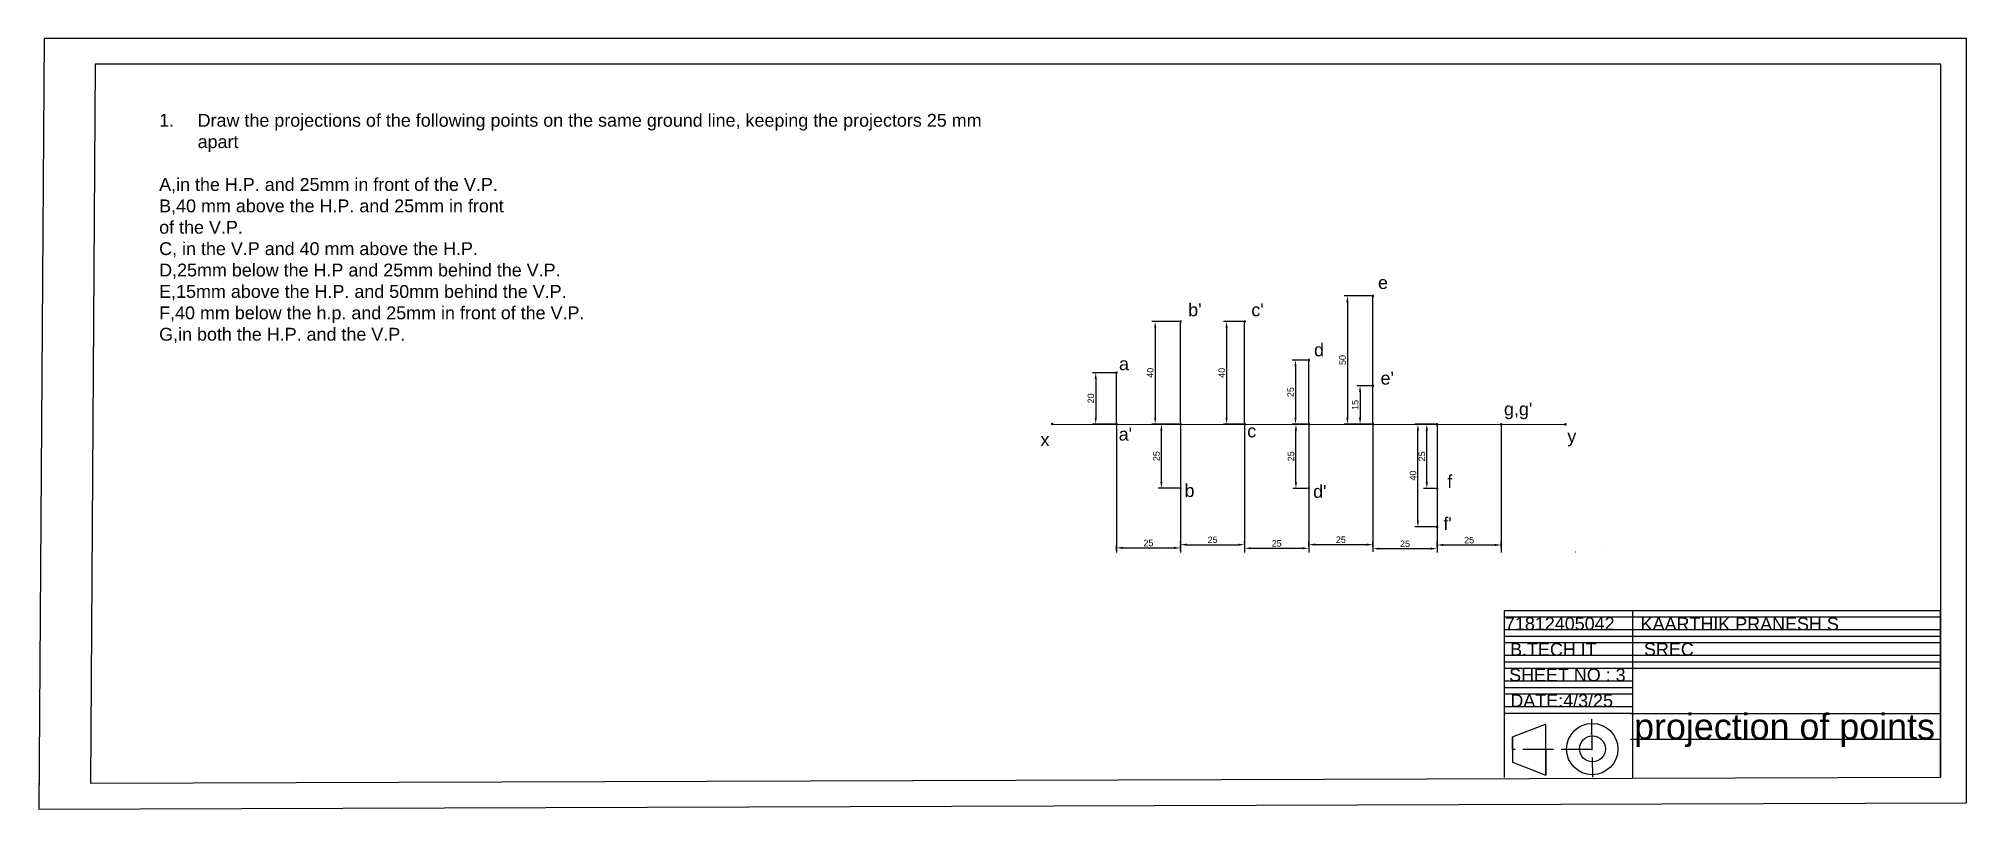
# Model space of a CAD drawing. Header units: millimetres. Extents: x 0 to 751, y 0 to 300.
import ezdxf

# ---------------------------------------------------------------- set-up
doc = ezdxf.new("R2010")
doc.units = ezdxf.units.MM
doc.linetypes.add('ACAD_ISO02W100', pattern=[15, 12, -3])
doc.linetypes.add('ACAD_ISO07W100', pattern=[3, 0, -3])
doc.styles.get("Standard").update_dxf_attribs({"font": 'arial.ttf'})
doc.dimstyles.new('ISO-25', dxfattribs={"dimtxt": 2.5, "dimasz": 2.5, "dimexe": 1.25, "dimexo": 0.625, "dimtad": 1, "dimtxsty": 'Standard', "dimcen": 2.5, "dimadec": 0, "dimazin": 0, "dimtfac": 1, "dimtmove": 0, "dimatfit": 3, "dimfxl": 1, "dimarcsym": 0})

# ---------------------------------------------------------------- blocks, each defined once
blk = doc.blocks.new('*D1')
at = {"color": 0, "lineweight": -2, "transparency": 16777216}
for p, q in [((419.41, 169.98), (410.74, 169.98)), ((411.99, 167.48), (411.99, 152.48)), ((419.41, 149.98), (410.74, 149.98))]:
    blk.add_line(p, q, dxfattribs=at)
at = {"color": 0, "transparency": 16777216}
for points in [[(411.58, 167.48), (412.41, 167.48), (411.99, 169.98)], [(411.58, 152.48), (412.41, 152.48), (411.99, 149.98)]]:
    blk.add_solid(points, dxfattribs=at)
at = {"layer": 'Defpoints', "color": 0, "transparency": 16777216}
for p in [(420.03, 169.98), (411.99, 149.98), (420.03, 149.98)]:
    blk.add_point(p, dxfattribs=at)
at = {"color": 0, "transparency": 16777216, "insert": (410.09, 159.98), "char_height": 2.5, "attachment_point": 5, "rotation": 90}
blk.add_mtext('20', dxfattribs=at)
blk = doc.blocks.new('*D2')
at = {"color": 0, "lineweight": -2, "transparency": 16777216}
for p, q in [((444.41, 189.97), (433.92, 189.97)), ((435.17, 187.47), (435.17, 152.47)), ((444.41, 149.97), (433.92, 149.97))]:
    blk.add_line(p, q, dxfattribs=at)
at = {"color": 0, "transparency": 16777216}
for points in [[(434.75, 187.47), (435.58, 187.47), (435.17, 189.97)], [(434.75, 152.47), (435.58, 152.47), (435.17, 149.97)]]:
    blk.add_solid(points, dxfattribs=at)
at = {"layer": 'Defpoints', "color": 0, "transparency": 16777216}
for p in [(445.03, 189.97), (435.17, 149.97), (445.03, 149.97)]:
    blk.add_point(p, dxfattribs=at)
at = {"color": 0, "transparency": 16777216, "insert": (433.26, 169.97), "char_height": 2.5, "attachment_point": 5, "rotation": 90}
blk.add_mtext('40', dxfattribs=at)
blk = doc.blocks.new('*D3')
at = {"color": 0, "lineweight": -2, "transparency": 16777216}
for p, q in [((444.41, 149.97), (436.32, 149.97)), ((437.57, 127.47), (437.57, 147.47)), ((444.41, 124.97), (436.32, 124.97))]:
    blk.add_line(p, q, dxfattribs=at)
at = {"color": 0, "transparency": 16777216}
for points in [[(437.16, 147.47), (437.99, 147.47), (437.57, 149.97)], [(437.16, 127.47), (437.99, 127.47), (437.57, 124.97)]]:
    blk.add_solid(points, dxfattribs=at)
at = {"layer": 'Defpoints', "color": 0, "transparency": 16777216}
for p in [(437.57, 149.97), (445.03, 149.97), (445.03, 124.97)]:
    blk.add_point(p, dxfattribs=at)
at = {"color": 0, "transparency": 16777216, "insert": (435.67, 137.47), "char_height": 2.5, "attachment_point": 5, "rotation": 90}
blk.add_mtext('25', dxfattribs=at)
blk = doc.blocks.new('*D4')
at = {"color": 0, "lineweight": -2, "transparency": 16777216}
for p, q in [((469.41, 189.95), (461.75, 189.95)), ((463, 187.45), (463, 152.45)), ((469.41, 149.95), (461.75, 149.95))]:
    blk.add_line(p, q, dxfattribs=at)
at = {"color": 0, "transparency": 16777216}
for points in [[(462.58, 187.45), (463.41, 187.45), (463, 189.95)], [(462.58, 152.45), (463.41, 152.45), (463, 149.95)]]:
    blk.add_solid(points, dxfattribs=at)
at = {"layer": 'Defpoints', "color": 0, "transparency": 16777216}
for p in [(470.03, 189.95), (463, 149.95), (470.03, 149.95)]:
    blk.add_point(p, dxfattribs=at)
at = {"color": 0, "transparency": 16777216, "insert": (461.09, 169.95), "char_height": 2.5, "attachment_point": 5, "rotation": 90}
blk.add_mtext('40', dxfattribs=at)
blk = doc.blocks.new('*D5')
at = {"color": 0, "lineweight": -2, "transparency": 16777216}
for p, q in [((494.41, 174.93), (488.6, 174.93)), ((489.85, 172.43), (489.85, 152.43)), ((494.39, 149.93), (488.6, 149.93))]:
    blk.add_line(p, q, dxfattribs=at)
at = {"color": 0, "transparency": 16777216}
for points in [[(489.43, 172.43), (490.26, 172.43), (489.85, 174.93)], [(489.43, 152.43), (490.26, 152.43), (489.85, 149.93)]]:
    blk.add_solid(points, dxfattribs=at)
at = {"layer": 'Defpoints', "color": 0, "transparency": 16777216}
for p in [(495.03, 174.93), (489.85, 149.93), (495.02, 149.93)]:
    blk.add_point(p, dxfattribs=at)
at = {"color": 0, "transparency": 16777216, "insert": (487.95, 162.43), "char_height": 2.5, "attachment_point": 5, "rotation": 90}
blk.add_mtext('25', dxfattribs=at)
blk = doc.blocks.new('*D6')
at = {"color": 0, "lineweight": -2, "transparency": 16777216}
for p, q in [((494.39, 149.93), (488.77, 149.93)), ((490.02, 127.43), (490.02, 147.43)), ((494.41, 124.93), (488.77, 124.93))]:
    blk.add_line(p, q, dxfattribs=at)
at = {"color": 0, "transparency": 16777216}
for points in [[(489.6, 147.43), (490.43, 147.43), (490.02, 149.93)], [(489.6, 127.43), (490.43, 127.43), (490.02, 124.93)]]:
    blk.add_solid(points, dxfattribs=at)
at = {"layer": 'Defpoints', "color": 0, "transparency": 16777216}
for p in [(490.02, 149.93), (495.02, 149.93), (495.03, 124.93)]:
    blk.add_point(p, dxfattribs=at)
at = {"color": 0, "transparency": 16777216, "insert": (488.11, 137.43), "char_height": 2.5, "attachment_point": 5, "rotation": 90}
blk.add_mtext('25', dxfattribs=at)
blk = doc.blocks.new('*D7')
at = {"color": 0, "lineweight": -2, "transparency": 16777216}
for p, q in [((519.41, 199.92), (508.84, 199.92)), ((510.09, 197.42), (510.09, 152.42)), ((519.41, 149.92), (508.84, 149.92))]:
    blk.add_line(p, q, dxfattribs=at)
at = {"color": 0, "transparency": 16777216}
for points in [[(509.68, 197.42), (510.51, 197.42), (510.09, 199.92)], [(509.68, 152.42), (510.51, 152.42), (510.09, 149.92)]]:
    blk.add_solid(points, dxfattribs=at)
at = {"layer": 'Defpoints', "color": 0, "transparency": 16777216}
for p in [(520.03, 199.92), (510.09, 149.92), (520.03, 149.92)]:
    blk.add_point(p, dxfattribs=at)
at = {"color": 0, "transparency": 16777216, "insert": (508.19, 174.92), "char_height": 2.5, "attachment_point": 5, "rotation": 90}
blk.add_mtext('50', dxfattribs=at)
blk = doc.blocks.new('*D8')
at = {"color": 0, "lineweight": -2, "transparency": 16777216}
for p, q in [((519.41, 164.92), (513.77, 164.92)), ((515.02, 162.42), (515.02, 152.42)), ((519.4, 149.92), (513.77, 149.92))]:
    blk.add_line(p, q, dxfattribs=at)
at = {"color": 0, "transparency": 16777216}
for points in [[(514.6, 162.42), (515.44, 162.42), (515.02, 164.92)], [(514.6, 152.42), (515.44, 152.42), (515.02, 149.92)]]:
    blk.add_solid(points, dxfattribs=at)
at = {"layer": 'Defpoints', "color": 0, "transparency": 16777216}
for p in [(520.03, 164.92), (515.02, 149.92), (520.02, 149.92)]:
    blk.add_point(p, dxfattribs=at)
at = {"color": 0, "transparency": 16777216, "insert": (513.12, 157.42), "char_height": 2.5, "attachment_point": 5, "rotation": 90}
blk.add_mtext('15', dxfattribs=at)
blk = doc.blocks.new('*D9')
at = {"color": 0, "lineweight": -2, "transparency": 16777216}
for p, q in [((544.43, 149.9), (536.31, 149.9)), ((537.56, 112.4), (537.56, 147.4)), ((544.41, 109.9), (536.31, 109.9))]:
    blk.add_line(p, q, dxfattribs=at)
at = {"color": 0, "transparency": 16777216}
for points in [[(537.14, 147.4), (537.98, 147.4), (537.56, 149.9)], [(537.14, 112.4), (537.98, 112.4), (537.56, 109.9)]]:
    blk.add_solid(points, dxfattribs=at)
at = {"layer": 'Defpoints', "color": 0, "transparency": 16777216}
for p in [(537.56, 149.9), (545.06, 149.9), (545.03, 109.9)]:
    blk.add_point(p, dxfattribs=at)
at = {"color": 0, "transparency": 16777216, "insert": (535.66, 129.9), "char_height": 2.5, "attachment_point": 5, "rotation": 90}
blk.add_mtext('40', dxfattribs=at)
blk = doc.blocks.new('*D10')
at = {"color": 0, "lineweight": -2, "transparency": 16777216}
for p, q in [((544.41, 149.9), (539.78, 149.9)), ((541.03, 127.4), (541.03, 147.4)), ((544.41, 124.9), (539.78, 124.9))]:
    blk.add_line(p, q, dxfattribs=at)
at = {"color": 0, "transparency": 16777216}
for points in [[(540.61, 147.4), (541.45, 147.4), (541.03, 149.9)], [(540.61, 127.4), (541.45, 127.4), (541.03, 124.9)]]:
    blk.add_solid(points, dxfattribs=at)
at = {"layer": 'Defpoints', "color": 0, "transparency": 16777216}
for p in [(541.03, 149.9), (545.03, 149.9), (545.03, 124.9)]:
    blk.add_point(p, dxfattribs=at)
at = {"color": 0, "transparency": 16777216, "insert": (539.13, 137.4), "char_height": 2.5, "attachment_point": 5, "rotation": 90}
blk.add_mtext('25', dxfattribs=at)
blk = doc.blocks.new('*D11')
at = {"color": 0, "lineweight": -2, "transparency": 16777216}
for p, q in [((420.03, 100.61), (420.03, 102.98)), ((422.53, 101.73), (442.53, 101.73)), ((445.03, 100.61), (445.03, 102.98))]:
    blk.add_line(p, q, dxfattribs=at)
at = {"color": 0, "transparency": 16777216}
for points in [[(422.53, 102.15), (422.53, 101.32), (420.03, 101.73)], [(442.53, 102.15), (442.53, 101.32), (445.03, 101.73)]]:
    blk.add_solid(points, dxfattribs=at)
at = {"layer": 'Defpoints', "color": 0, "transparency": 16777216}
for p in [(420.03, 99.98), (445.03, 101.73), (445.03, 99.98)]:
    blk.add_point(p, dxfattribs=at)
at = {"color": 0, "transparency": 16777216, "insert": (432.53, 103.63), "char_height": 2.5, "attachment_point": 5}
blk.add_mtext('25', dxfattribs=at)
blk = doc.blocks.new('*D12')
at = {"color": 0, "lineweight": -2, "transparency": 16777216}
for p, q in [((445.03, 103.61), (445.03, 104.23)), ((447.53, 102.98), (467.53, 102.98)), ((470.03, 103.61), (470.03, 104.23))]:
    blk.add_line(p, q, dxfattribs=at)
at = {"color": 0, "transparency": 16777216}
for points in [[(447.53, 103.4), (447.53, 102.57), (445.03, 102.98)], [(467.53, 103.4), (467.53, 102.57), (470.03, 102.98)]]:
    blk.add_solid(points, dxfattribs=at)
at = {"layer": 'Defpoints', "color": 0, "transparency": 16777216}
for p in [(445.03, 102.98), (470.03, 102.98), (470.03, 102.98)]:
    blk.add_point(p, dxfattribs=at)
at = {"color": 0, "transparency": 16777216, "insert": (457.53, 104.88), "char_height": 2.5, "attachment_point": 5}
blk.add_mtext('25', dxfattribs=at)
blk = doc.blocks.new('*D13')
at = {"color": 0, "lineweight": -2, "transparency": 16777216}
for p, q in [((470.03, 102.36), (470.03, 100.34)), ((472.53, 101.59), (492.53, 101.59)), ((495.03, 102.36), (495.03, 100.34))]:
    blk.add_line(p, q, dxfattribs=at)
at = {"color": 0, "transparency": 16777216}
for points in [[(472.53, 102.01), (472.53, 101.17), (470.03, 101.59)], [(492.53, 102.01), (492.53, 101.17), (495.03, 101.59)]]:
    blk.add_solid(points, dxfattribs=at)
at = {"layer": 'Defpoints', "color": 0, "transparency": 16777216}
for p in [(470.03, 102.98), (495.03, 102.98), (495.03, 101.59)]:
    blk.add_point(p, dxfattribs=at)
at = {"color": 0, "transparency": 16777216, "insert": (482.53, 103.49), "char_height": 2.5, "attachment_point": 5}
blk.add_mtext('25', dxfattribs=at)
blk = doc.blocks.new('*D14')
at = {"color": 0, "lineweight": -2, "transparency": 16777216}
for p, q in [((495.03, 102.21), (495.03, 104.27)), ((497.53, 103.02), (517.54, 103.02)), ((520.04, 102.21), (520.04, 104.27))]:
    blk.add_line(p, q, dxfattribs=at)
at = {"color": 0, "transparency": 16777216}
for points in [[(497.53, 103.44), (497.53, 102.6), (495.03, 103.02)], [(517.54, 103.44), (517.54, 102.6), (520.04, 103.02)]]:
    blk.add_solid(points, dxfattribs=at)
at = {"layer": 'Defpoints', "color": 0, "transparency": 16777216}
for p in [(495.03, 101.59), (520.04, 103.02), (520.04, 101.59)]:
    blk.add_point(p, dxfattribs=at)
at = {"color": 0, "transparency": 16777216, "insert": (507.53, 104.92), "char_height": 2.5, "attachment_point": 5}
blk.add_mtext('25', dxfattribs=at)
blk = doc.blocks.new('*D15')
at = {"color": 0, "lineweight": -2, "transparency": 16777216}
for p, q in [((520.04, 102.39), (520.04, 100.19)), ((522.54, 101.44), (542.53, 101.44)), ((545.03, 102.39), (545.03, 100.19))]:
    blk.add_line(p, q, dxfattribs=at)
at = {"color": 0, "transparency": 16777216}
for points in [[(522.54, 101.86), (522.54, 101.03), (520.04, 101.44)], [(542.53, 101.86), (542.53, 101.03), (545.03, 101.44)]]:
    blk.add_solid(points, dxfattribs=at)
at = {"layer": 'Defpoints', "color": 0, "transparency": 16777216}
for p in [(520.04, 103.02), (545.03, 103.02), (545.03, 101.44)]:
    blk.add_point(p, dxfattribs=at)
at = {"color": 0, "transparency": 16777216, "insert": (532.53, 103.34), "char_height": 2.5, "attachment_point": 5}
blk.add_mtext('25', dxfattribs=at)
blk = doc.blocks.new('*D16')
at = {"color": 0, "lineweight": -2, "transparency": 16777216}
for p, q in [((545.03, 102.07), (545.03, 104.12)), ((547.53, 102.87), (567.53, 102.87)), ((570.03, 102.07), (570.03, 104.12))]:
    blk.add_line(p, q, dxfattribs=at)
at = {"color": 0, "transparency": 16777216}
for points in [[(547.53, 103.29), (547.53, 102.45), (545.03, 102.87)], [(567.53, 103.29), (567.53, 102.45), (570.03, 102.87)]]:
    blk.add_solid(points, dxfattribs=at)
at = {"layer": 'Defpoints', "color": 0, "transparency": 16777216}
for p in [(545.03, 101.44), (570.03, 102.87), (570.03, 101.44)]:
    blk.add_point(p, dxfattribs=at)
at = {"color": 0, "transparency": 16777216, "insert": (557.53, 104.77), "char_height": 2.5, "attachment_point": 5}
blk.add_mtext('25', dxfattribs=at)

msp = doc.modelspace()

# ---------------------------------------------------------------- linework, layer by layer
for p, q in [((2.12, 300.15), (0.103, -0.011)), ((751.35, 300.15), (2.12, 300.15)), ((751.35, 2.4), (751.35, 300.15)), ((22.053, 290.15), (20.172, 10.064)), ((741.35, 290.15), (22.053, 290.15)), ((741.35, 12.368), (741.35, 290.15)), ((520.031, 149.919), (520.031, 199.919)), ((445.031, 149.967), (445.031, 189.967)), ((470.031, 149.951), (470.031, 189.951)), ((495.031, 149.935), (495.031, 174.935)), ((420.031, 149.984), (420.031, 169.984)), ((520.031, 149.919), (520.031, 164.919)), ((395.031, 150), (595.031, 149.87)), ((445.031, 149.967), (445.031, 124.967)), ((495.031, 149.935), (495.031, 124.935)), ((495.031, 149.935), (495.031, 124.935)), ((520.022, 149.919), (520.022, 149.669)), ((545.031, 149.902), (545.031, 109.902)), ((545.031, 149.902), (545.031, 124.902)), ((545.031, 149.902), (545.031, 109.902)), ((599.047, 100.182), (599.047, 100.194)), ((599.047, 100.182), (599.131, 100.182)), ((610.621, 100.182), (610.621, 100.194)), ((741.238, 77.271), (571.238, 77.271)), ((571.238, 77.271), (571.238, 12.271)), ((621.238, 77.271), (621.238, 12.271)), ((741.238, 12.271), (741.238, 77.271)), ((741.238, 74.771), (571.238, 74.771)), ((741.238, 69.771), (571.238, 69.771)), ((741.238, 67.271), (571.238, 67.271)), ((741.238, 64.771), (571.238, 64.771)), ((741.238, 59.771), (571.238, 59.771)), ((741.238, 57.271), (571.238, 57.271)), ((741.238, 57.271), (571.238, 57.271)), ((741.238, 57.271), (571.238, 57.271)), ((741.238, 54.771), (571.238, 54.771)), ((621.238, 49.771), (571.238, 49.771)), ((621.238, 47.271), (571.238, 47.271)), ((621.238, 44.771), (571.238, 44.771)), ((621.238, 39.771), (571.238, 39.771)), ((621.238, 37.271), (571.238, 37.271)), ((574.432, 28.106), (587.355, 33.066)), ((587.377, 23.198), (587.377, 33.198)), ((620.459, 37.184), (741.141, 37.184)), ((574.448, 23.193), (574.448, 28.193)), ((574.448, 28.193), (574.448, 23.194)), ((574.448, 23.194), (574.448, 18.194)), ((587.377, 13.194), (587.377, 23.206)), ((587.377, 23.194), (587.377, 13.194)), ((620.459, 27.184), (741.141, 27.184)), ((574.445, 18.213), (587.377, 13.194)), ((-0.032, 10), (0.171, 10.001)), ((20.172, 10.064), (741.35, 12.368)), ((0, 0), (751.35, 2.4)), ((0.103, -0.011), (0, 0)), ((20.104, 0.064), (20.103, -0.145))]:
    msp.add_line(p, q)
at = {"color": 1}
for p, q in [((520.036, 150.305), (520.036, 100.305)), ((420.031, 149.984), (420.031, 99.984)), ((445.031, 149.967), (445.031, 99.967)), ((470.031, 149.951), (470.031, 99.951)), ((495.031, 149.935), (495.031, 99.935)), ((545.031, 149.902), (545.031, 99.902)), ((570.031, 149.886), (570.031, 99.886))]:
    msp.add_line(p, q, dxfattribs=at)
at = {"color": 7, "true_color": 0xffffff}
msp.add_line((445.031, 149.967), (445.031, 124.967), dxfattribs=at)
at = {"linetype": 'ACAD_ISO07W100'}
for p, q in [((605.399, 23.191), (605.188, 33.189)), ((605.197, 33.053), (605.197, 35.053))]:
    msp.add_line(p, q, dxfattribs=at)
at = {"linetype": 'ACAD_ISO02W100'}
for p, q in [((605.197, 35.053), (605.55, 12.452)), ((605.408, 23.194), (574.446, 23.194))]:
    msp.add_line(p, q, dxfattribs=at)
at = {"const_width": 0.5}
for points in [[(519.781, 199.919, 1), (520.281, 199.919, 1)], [(444.781, 189.967, 1), (445.281, 189.967, 1)], [(469.781, 189.951, 1), (470.281, 189.951, 1)], [(494.781, 174.935, 1), (495.281, 174.935, 1)], [(419.781, 169.984, 1), (420.281, 169.984, 1)], [(519.781, 164.919, 1), (520.281, 164.919, 1)], [(394.781, 150, 1), (395.281, 150, 1)], [(419.781, 149.984, 1), (420.281, 149.984, 1)], [(444.781, 149.967, 1), (445.281, 149.967, 1)], [(469.781, 149.951, 1), (470.281, 149.951, 1)], [(494.781, 149.935, 1), (495.281, 149.935, 1)], [(519.772, 149.919, 1), (520.272, 149.919, 1)], [(544.781, 149.902, 1), (545.281, 149.902, 1)], [(569.781, 149.886, 1), (570.281, 149.886, 1)], [(594.781, 149.87, 1), (595.281, 149.87, 1)], [(444.781, 124.967, 1), (445.281, 124.967, 1)], [(494.781, 124.935, 1), (495.281, 124.935, 1)], [(544.781, 124.902, 1), (545.281, 124.902, 1)], [(544.781, 109.902, 1), (545.281, 109.902, 1)]]:
    msp.add_lwpolyline(points, format="xyb", close=True, dxfattribs=at)
for centre, radius in [((605.532, 23.379), 10), ((605.593, 23.44), 5.058)]:
    msp.add_circle(centre, radius)
for p in [(420.031, 149.984), (445.031, 149.967), (470.031, 149.951), (495.031, 149.935), (520.031, 149.919), (545.031, 149.902), (570.031, 149.886)]:
    msp.add_point(p)

# ---------------------------------------------------------------- texts
for s, height, p in [('e', 5, (522.008, 202.609)), ("b'", 5, (448.035, 191.966)), ("c'", 5, (472.646, 191.955)), ('d', 5, (497.081, 176.414)), ('a', 5, (421.063, 170.966)), ("e'", 5, (523, 165.355)), ("g,g'", 5, (571.114, 153.358)), ('x', 5, (390.472, 141.426)), ("a'", 5, (420.942, 143.539)), ('c', 5, (471.056, 144.792)), ('y', 5, (595.785, 142.778)), ('f', 5, (549.001, 125.132)), ('b', 5, (446.625, 121.587)), ("d'", 5, (496.708, 121.243)), ("f'", 5, (547.496, 108.691)), ('71812405042', 5, (571.489, 69.755)), ('KAARTHIK PRANESH S', 5, (624.387, 69.66)), ('B.TECH IT', 5, (573.484, 59.702)), ('SREC', 5, (625.674, 59.757)), ('SHEET NO : 3', 5, (573.114, 49.751)), ('DATE:4/3/25', 5, (573.608, 39.745)), ('projection of points', 10, (621.824, 27.14))]:
    msp.add_text(s, height=height).set_placement(p)
at = {"insert": (41.971, 270.819), "char_height": 5, "attachment_point": 1}
msp.add_mtext_dynamic_manual_height_columns('\\pxi-3,l4,sm1,t4;1.^IDraw the projections of the following points on the same ground line, keeping the projectors 25 mm apart\\P\\PA,in the H.P. and 25mm in front of the V.P.\\PB,40 mm above the H.P. and 25mm in front \\Pof the V.P.\\PC, in the V.P and 40 mm above the H.P.\\PD,25mm below the H.P and 25mm behind the V.P.\\PE,15mm above the H.P. and 50mm behind the V.P.\\PF,40 mm below the h.p. and 25mm in front of the V.P.\\PG,in both the H.P. and the V.P.', width=319.1054, gutter_width=0, heights=[175.533], dxfattribs=at)

# ---------------------------------------------------------------- dimensions: what is measured, and where the dimension line sits
for base, p1, p2, picture, middle in [((510.093, 149.919), (520.031, 199.919), (520.031, 149.919), '*D7', (508.191, 174.919)), ((435.165, 149.967), (445.031, 189.967), (445.031, 149.967), '*D2', (433.264, 169.967)), ((462.996, 149.951), (470.031, 189.951), (470.031, 149.951), '*D4', (461.095, 169.951)), ((489.846, 149.935), (495.031, 174.935), (495.015, 149.935), '*D5', (487.945, 162.435)), ((411.995, 149.984), (420.031, 169.984), (420.031, 149.984), '*D1', (410.093, 159.984)), ((515.022, 149.919), (520.031, 164.919), (520.022, 149.919), '*D8', (513.12, 157.419)), ((437.572, 149.967), (445.031, 124.967), (445.031, 149.967), '*D3', (435.671, 137.467)), ((490.015, 149.935), (495.031, 124.935), (495.015, 149.935), '*D6', (488.114, 137.435)), ((537.56, 149.902), (545.031, 109.902), (545.057, 149.902), '*D9', (535.658, 129.902)), ((541.031, 149.902), (545.031, 124.902), (545.031, 149.902), '*D10', (539.13, 137.402))]:
    dim = msp.add_linear_dim(base=base, p1=p1, p2=p2, angle=90, dimstyle='ISO-25')
    dim.commit()
    dim.dimension.update_dxf_attribs({"geometry": picture, "text_midpoint": middle})
for p1, p2, distance, picture, middle in [((420.031, 99.984), (445.031, 99.984), 1.749, '*D11', (432.531, 103.634)), ((445.031, 102.982), (470.031, 102.982), 0, '*D12', (457.531, 104.884)), ((495.0314, 101.5889), (520.036, 101.5889), 1.4308, '*D14', (507.5337, 104.9212)), ((545.031, 101.443), (570.031, 101.443), 1.427, '*D16', (557.531, 104.771)), ((470.031, 102.982), (495.031, 102.982), -1.394, '*D13', (482.531, 103.49)), ((520.036, 103.0197), (545.0314, 103.0197), -1.5771, '*D15', (532.5337, 103.344))]:
    dim = msp.add_aligned_dim(p1=p1, p2=p2, distance=distance, dimstyle='ISO-25')
    dim.commit()
    dim.dimension.update_dxf_attribs({"geometry": picture, "text_midpoint": middle})

doc.saveas('drawing.dxf')
